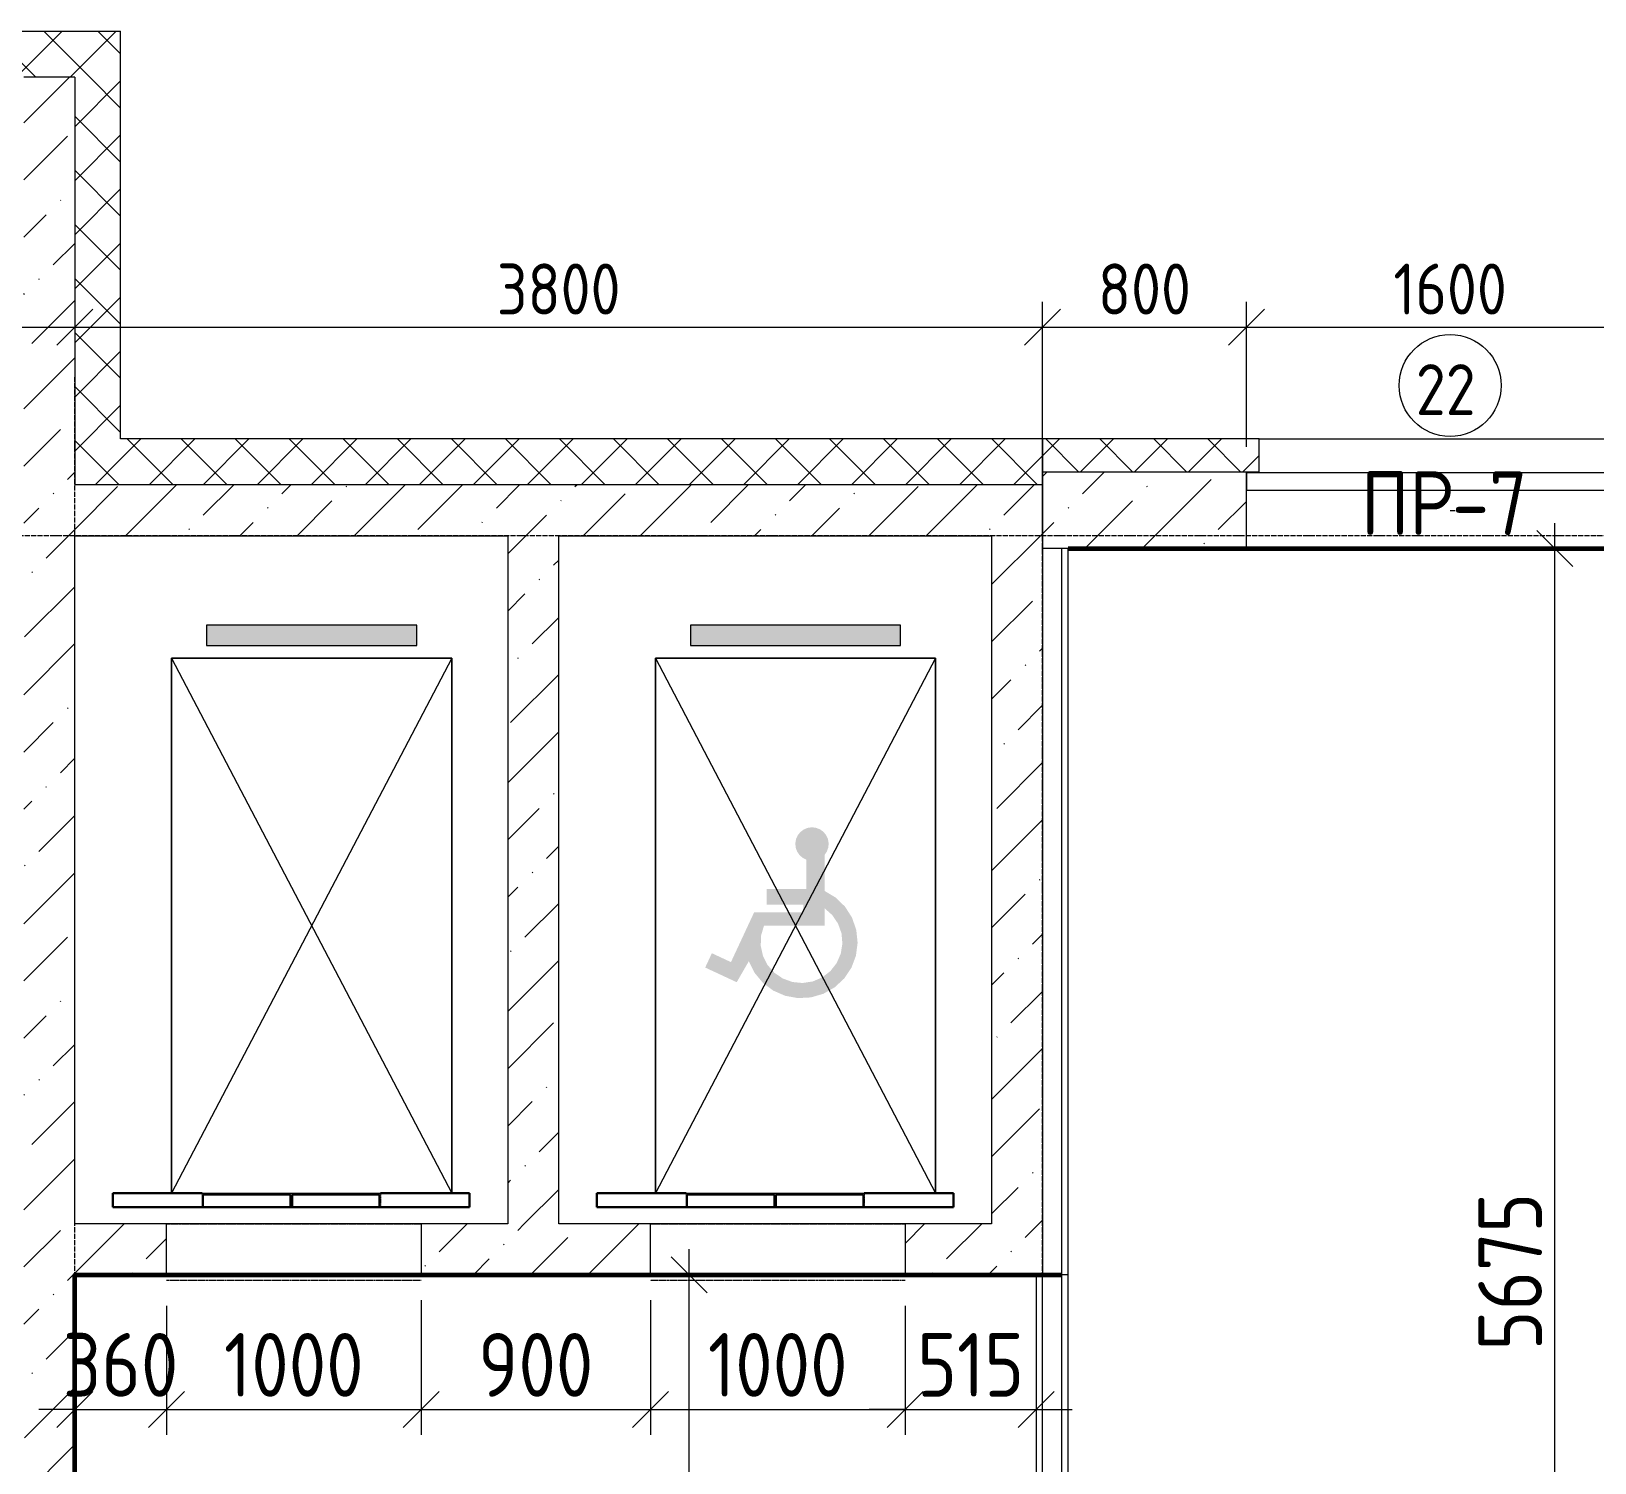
# Model space of a CAD drawing. Header units: millimetres. Extents: x -56773 to 221258, y -262288 to 26541.
# Drawn here: x 45639 to 51777, y -92181 to -86564 of the extents above; entities that cross this region are included whole.
import ezdxf

# ---------------------------------------------------------------- set-up
doc = ezdxf.new("R2010")
doc.units = ezdxf.units.MM
for name, pattern in [('ADSK_Линия сетки', [25, 20, -2.5, 0, -2.5]), ('ADSK_Невидимые', [5, 3, -2]), ('ADSK_Штриховая_ш2 п1_5', [4.5, 3, -1.5])]:
    doc.linetypes.add(name, pattern=pattern)
for name, color, linetype, lineweight in [('3.1 Штукатурка внешн стен для инвесторов', 5, 'Continuous', 60), ('_ Окна', 7, 'Continuous', 18), ('Двери', 7, 'Continuous', 9), ('Марки', 7, 'Continuous', 20), ('Марки окон', 7, 'Continuous', 20), ('Обобщенные модели', 7, 'ADSK_Невидимые', 18), ('Оборудование', 7, 'Continuous', 18), ('Окна', 7, 'Continuous', 9), ('Оси', 7, 'Continuous', 9), ('Перекрытие', 7, 'Continuous', 18), ('Размеры', 7, 'Continuous', 9), ('Стены внутренние', 7, 'Continuous', 18), ('Стены наружные', 7, 'Continuous', 18), ('Стены штриховка', 7, 'Continuous', 9), ('Узлы', 7, 'Continuous', 18)]:
    doc.layers.add(name, color=color, linetype=linetype, lineweight=lineweight)
doc.styles.add('GOST Common_2', font='', dxfattribs={"width": 0.9, "height": 250})
doc.styles.add('GOST Common_3', font='', dxfattribs={"width": 0.9, "height": 200})
doc.styles.get('GOST Common_2').set_extended_font_data('GOST Common')
doc.styles.get('GOST Common_3').set_extended_font_data('GOST Common')
doc.dimstyles.new('ADSK_Основной_2_0_1', dxfattribs={"dimscale": 304.8, "dimtxt": 201.142999, "dimasz": 0.463911, "dimexe": 0.328084, "dimexo": 0.328084, "dimgap": 0.164042, "dimtad": 1, "dimdec": 3, "dimrnd": 0.001, "dimdsep": 46, "dimtxsty": 'GOST Common_3', "dimblk1": 'OBLIQUE', "dimblk2": 'OBLIQUE', "dimsah": 1, "dimcen": 0.09, "dimdle": 0.328084, "dimazin": 2, "dimtfac": 1, "dimtdec": 4, "dimtix": 1, "dimtmove": 1, "dimatfit": 3, "dimfxl": 1, "dimtvp": 1, "dimtolj": 1, "dimtzin": 0, "dimlwd": 20, "dimlwe": 20, "dimarcsym": 2})
doc.dimstyles.new('ADSK_Основной_2_0_3', dxfattribs={"dimscale": 304.8, "dimtxt": 201.142999, "dimasz": 0.463911, "dimexe": 0.328084, "dimexo": 0.328084, "dimgap": 0.164042, "dimtad": 1, "dimdec": 3, "dimrnd": 0.001, "dimdsep": 46, "dimtxsty": 'GOST Common_2', "dimblk1": 'OBLIQUE', "dimblk2": 'OBLIQUE', "dimsah": 1, "dimcen": 0.09, "dimdle": 0.328084, "dimazin": 2, "dimtfac": 1, "dimtdec": 4, "dimtix": 1, "dimtmove": 0, "dimatfit": 3, "dimfxl": 1, "dimtvp": 1, "dimtolj": 1, "dimtzin": 0, "dimlwd": 20, "dimlwe": 20, "dimarcsym": 2})
pattern_1 = [(45, (9.36, -97949.04), (84.18955, 308.69595), [396.875, -79.375, 3.353, -76.022])]
pattern_2 = [(45, (9.36, -97949.04), (-106.066, 106.066), []), (135, (9.36, -97949.04), (-106.066, -106.066), [])]

# ---------------------------------------------------------------- blocks, each defined once
blk = doc.blocks.new('AS-Shakhta_lifta-GOST_5746-2003 - Лифт_3_2700х1700 проем 1000-730833-Кладочный план 2-го этаж')
at = {"layer": 'Оборудование'}
h = blk.add_hatch(color=256, dxfattribs=at)
h.paths.add_polyline_path([(-9.5, 464.1), (-60.4, 461.4), (-109.3, 447.2), (-153.5, 422), (-190.9, 387.4), (-219.3, 345.2), (-237.2, 297.5), (-243.7, 247), (-238.5, 196.4), (-221.7, 148.3), (-194.4, 105.3), (-157.9, 69.8), (-114.3, 43.6), (-114.3, -98), (-123.4, -111.8), (-128.8, -127.6), (-130, -144.1), (-127, -160.5), (-120, -175.5), (-109.5, -188.4), (-96, -198.1), (-80.6, -204.2), (-64.1, -206.2), (-47.6, -203.9), (-32.3, -197.6), (-19, -187.7), (-8.6, -174.7), (-1.8, -159.5), (0.9, -143.1), (-0.6, -126.6), (-6.2, -110.9), (-15.5, -97.2), (-28, -86.3), (-42.9, -78.8), (-42.9, 35.4), (113.5, 35.4), (113.5, 97.4), (-31, 97.4), (-31, 128.1), (162.8, 128.1), (253.6, 322.9), (328.5, 288), (354.7, 344.2), (231, 401.8), (183.6, 319.7), (160.7, 365.2), (128, 404.3), (87.2, 434.8), (40.6, 455.1)])
h.paths.add_polyline_path([(-27.9, 404.9), (12.2, 401), (50, 387.2), (83.3, 364.5), (109.8, 334.2), (128, 298.2), (136.6, 258.9), (135.3, 218.6), (123.9, 180), (-114.3, 180), (-114.3, 111.7), (-144.4, 138.5), (-166.9, 171.9), (-180.4, 209.8), (-184, 249.9), (-177.6, 289.7), (-161.5, 326.6), (-136.7, 358.3), (-104.7, 382.9), (-67.7, 398.8)])
at = {"layer": 'Узлы'}
blk.add_hatch(color=256, dxfattribs=at).paths.add_polyline_path([(412.5, -920), (-412.5, -920), (-412.5, -1000), (412.5, -1000)])
at = {"layer": 'Обобщенные модели', "linetype": 'Continuous', "lineweight": 30}
for p, q in [((780, 1285), (-620, 1285)), ((-620, 1230), (-620, 1285)), ((-270, 1230), (-620, 1230)), ((-267, 1235), (-267, 1285)), ((-267, 1285), (77, 1285)), ((77, 1235), (-267, 1235)), ((77, 1285), (77, 1235)), ((83, 1235), (83, 1285)), ((83, 1285), (427, 1285)), ((427, 1235), (83, 1235)), ((427, 1285), (427, 1235)), ((430, 1230), (780, 1230)), ((780, 1230), (780, 1285))]:
    blk.add_line(p, q, dxfattribs=at)
at = {"layer": 'Обобщенные модели'}
for p, q in [((-270, 1235), (-270, 1285)), ((430, 1235), (430, 1285))]:
    blk.add_line(p, q, dxfattribs=at)
at = {"layer": 'Оборудование'}
for p, q in [((-550, -870), (-550, 1230)), ((550, -870), (-550, 1230)), ((-550, -870), (550, 1230)), ((550, 1230), (-550, 1230)), ((-550, 1230), (-550, -870)), ((550, 1230), (550, -870)), ((550, -870), (550, 1230)), ((550, -870), (-550, -870)), ((-550, -870), (550, -870))]:
    blk.add_line(p, q, dxfattribs=at)
at = {"layer": 'Узлы'}
for p, q in [((412.5, -920), (-412.5, -920)), ((-412.5, -920), (-412.5, -1000)), ((412.5, -1000), (412.5, -920)), ((-412.5, -1000), (412.5, -1000))]:
    blk.add_line(p, q, dxfattribs=at)
blk = doc.blocks.new('ADSK_Дверь_Проем - ADSK_Дверь_Проем-730830-Кладочный план 2-го этаж')
at = {"layer": 'Двери', "linetype": 'ADSK_Штриховая_ш2 п1_5'}
for p, q in [((-500, 100), (500, 100)), ((-500, -100), (500, -100))]:
    blk.add_line(p, q, dxfattribs=at)
blk = doc.blocks.new('AS-Shakhta_lifta-GOST_5746-2003 - Лифт_3_2700х1700 проем 1001-793162-Кладочный план 2-го этаж')
at = {"layer": 'Узлы'}
blk.add_hatch(color=256, dxfattribs=at).paths.add_polyline_path([(412.5, -920), (-412.5, -920), (-412.5, -1000), (412.5, -1000)])
at = {"layer": 'Обобщенные модели', "linetype": 'Continuous', "lineweight": 30}
for p, q in [((780, 1285), (-620, 1285)), ((-620, 1230), (-620, 1285)), ((-270, 1230), (-620, 1230)), ((-267, 1235), (-267, 1285)), ((-267, 1285), (77, 1285)), ((77, 1235), (-267, 1235)), ((77, 1285), (77, 1235)), ((83, 1235), (83, 1285)), ((83, 1285), (427, 1285)), ((427, 1235), (83, 1235)), ((427, 1285), (427, 1235)), ((430, 1230), (780, 1230)), ((780, 1230), (780, 1285))]:
    blk.add_line(p, q, dxfattribs=at)
at = {"layer": 'Обобщенные модели'}
for p, q in [((-270, 1235), (-270, 1285)), ((430, 1235), (430, 1285))]:
    blk.add_line(p, q, dxfattribs=at)
at = {"layer": 'Оборудование'}
for p, q in [((-550, -870), (-550, 1230)), ((550, -870), (-550, 1230)), ((-550, -870), (550, 1230)), ((550, 1230), (-550, 1230)), ((-550, 1230), (-550, -870)), ((550, 1230), (550, -870)), ((550, -870), (550, 1230)), ((550, -870), (-550, -870)), ((-550, -870), (550, -870))]:
    blk.add_line(p, q, dxfattribs=at)
at = {"layer": 'Узлы'}
for p, q in [((412.5, -920), (-412.5, -920)), ((-412.5, -920), (-412.5, -1000)), ((412.5, -1000), (412.5, -920)), ((-412.5, -1000), (412.5, -1000))]:
    blk.add_line(p, q, dxfattribs=at)
blk = doc.blocks.new('ОКНО L03 _2СТ_RS - ОК-5_1600х2000h-3556615-Кладочный план 2-го этаж')
at = {"layer": '_ Окна'}
for p, q in [((-838.1, 149), (761.9, 149)), ((-838.1, 149), (-838.1, 79)), ((-838.1, 149), (-833.1, 149)), ((-818.1, 149), (-38.1, 149)), ((-38.1, 149), (741.9, 149)), ((761.9, 149), (756.9, 149)), ((761.9, 149), (761.9, 79)), ((-838.1, 79), (761.9, 79)), ((-838.1, 79), (-803.1, 79)), ((-818.1, 79), (-38.1, 79)), ((-38.1, 79), (741.9, 79)), ((761.9, 79), (726.9, 79))]:
    blk.add_line(p, q, dxfattribs=at)
at = {"layer": 'Окна'}
blk.add_line((-888.1, -150), (811.9, -150), dxfattribs=at)
blk = doc.blocks.new('ADSK_Дверь_Проем - ADSK_Дверь_Проем-2503678-Кладочный план 2-го этаж')
at = {"layer": 'Двери', "linetype": 'ADSK_Штриховая_ш2 п1_5'}
for p, q in [((-500, 11), (500, 11)), ((-500, -11), (500, -11))]:
    blk.add_line(p, q, dxfattribs=at)
blk = doc.blocks.new('_Oblique')
at = {"color": 0, "linetype": 'ByBlock', "lineweight": -2}
blk.add_line((-0.5, -0.5), (0.5, 0.5), dxfattribs=at)
blk = doc.blocks.new('*D4591')
at = {"layer": 'Defpoints', "color": 0, "lineweight": 25, "transparency": 16777216}
for p in [(42009.4, -87625.6), (45809.4, -87625.6), (45809.4, -87725.6)]:
    blk.add_point(p, dxfattribs=at)
at = {"layer": 'Размеры', "color": 0, "lineweight": 20, "transparency": 16777216}
for p, q in [((41909.4, -87725.6), (45909.4, -87725.6)), ((42009.4, -87725.6), (42009.4, -87825.6)), ((45809.4, -87725.6), (45809.4, -87825.6))]:
    blk.add_line(p, q, dxfattribs=at)
at = {"layer": 'Размеры', "color": 0, "lineweight": 20, "transparency": 16777216, "xscale": 141.4, "yscale": 141.4, "zscale": 141.4, "rotation": 180}
blk.add_blockref('_Oblique', (42009.4, -87725.6), dxfattribs=at)
at = {"layer": 'Размеры', "color": 0, "lineweight": 20, "transparency": 16777216, "xscale": 141.4, "yscale": 141.4, "zscale": 141.4}
blk.add_blockref('_Oblique', (45809.4, -87725.6), dxfattribs=at)
at = {"layer": 'Размеры', "color": 0, "lineweight": 9, "transparency": 16777216, "insert": (43909.4, -87575.6), "char_height": 200, "width": 605.475, "attachment_point": 5, "style": 'GOST Common_3'}
blk.add_mtext('\\A1;3800', dxfattribs=at)
blk = doc.blocks.new('*D4592')
at = {"layer": 'Defpoints', "color": 0, "lineweight": 25, "transparency": 16777216}
for p in [(45809.4, -87625.6), (49609.4, -87725.6), (49609.4, -88344.1)]:
    blk.add_point(p, dxfattribs=at)
at = {"layer": 'Размеры', "color": 0, "lineweight": 20, "transparency": 16777216}
for p, q in [((49609.4, -88244.1), (49609.4, -87625.6)), ((45709.4, -87725.6), (49709.4, -87725.6)), ((45809.4, -87725.6), (45809.4, -87825.6))]:
    blk.add_line(p, q, dxfattribs=at)
at = {"layer": 'Размеры', "color": 0, "lineweight": 20, "transparency": 16777216, "xscale": 141.4, "yscale": 141.4, "zscale": 141.4, "rotation": 180}
blk.add_blockref('_Oblique', (45809.4, -87725.6), dxfattribs=at)
at = {"layer": 'Размеры', "color": 0, "lineweight": 20, "transparency": 16777216, "xscale": 141.4, "yscale": 141.4, "zscale": 141.4}
blk.add_blockref('_Oblique', (49609.4, -87725.6), dxfattribs=at)
at = {"layer": 'Размеры', "color": 0, "lineweight": 9, "transparency": 16777216, "insert": (47709.4, -87575.6), "char_height": 200, "width": 605.475, "attachment_point": 5, "style": 'GOST Common_3'}
blk.add_mtext('\\A1;3800', dxfattribs=at)
blk = doc.blocks.new('*D4593')
at = {"layer": 'Defpoints', "color": 0, "lineweight": 25, "transparency": 16777216}
for p in [(50409.4, -87725.6), (50409.4, -88295.1), (49609.4, -88344.1)]:
    blk.add_point(p, dxfattribs=at)
at = {"layer": 'Размеры', "color": 0, "lineweight": 20, "transparency": 16777216}
for p, q in [((49609.4, -88244.1), (49609.4, -87625.6)), ((50409.4, -88195.1), (50409.4, -87625.6)), ((49509.4, -87725.6), (50509.4, -87725.6))]:
    blk.add_line(p, q, dxfattribs=at)
at = {"layer": 'Размеры', "color": 0, "lineweight": 20, "transparency": 16777216, "xscale": 141.4, "yscale": 141.4, "zscale": 141.4, "rotation": 180}
blk.add_blockref('_Oblique', (49609.4, -87725.6), dxfattribs=at)
at = {"layer": 'Размеры', "color": 0, "lineweight": 20, "transparency": 16777216, "xscale": 141.4, "yscale": 141.4, "zscale": 141.4}
blk.add_blockref('_Oblique', (50409.4, -87725.6), dxfattribs=at)
at = {"layer": 'Размеры', "color": 0, "lineweight": 9, "transparency": 16777216, "insert": (50009.4, -87575.6), "char_height": 200, "width": 454.106, "attachment_point": 5, "style": 'GOST Common_3'}
blk.add_mtext('\\A1;800', dxfattribs=at)
blk = doc.blocks.new('*D4594')
at = {"layer": 'Defpoints', "color": 0, "lineweight": 25, "transparency": 16777216}
for p in [(52009.4, -87725.6), (50409.4, -88295.1), (52009.4, -88295.1)]:
    blk.add_point(p, dxfattribs=at)
at = {"layer": 'Размеры', "color": 0, "lineweight": 20, "transparency": 16777216}
for p, q in [((50409.4, -88195.1), (50409.4, -87625.6)), ((52009.4, -88195.1), (52009.4, -87625.6)), ((50309.4, -87725.6), (52109.4, -87725.6))]:
    blk.add_line(p, q, dxfattribs=at)
at = {"layer": 'Размеры', "color": 0, "lineweight": 20, "transparency": 16777216, "xscale": 141.4, "yscale": 141.4, "zscale": 141.4, "rotation": 180}
blk.add_blockref('_Oblique', (50409.4, -87725.6), dxfattribs=at)
at = {"layer": 'Размеры', "color": 0, "lineweight": 20, "transparency": 16777216, "xscale": 141.4, "yscale": 141.4, "zscale": 141.4}
blk.add_blockref('_Oblique', (52009.4, -87725.6), dxfattribs=at)
at = {"layer": 'Размеры', "color": 0, "lineweight": 9, "transparency": 16777216, "insert": (51209.4, -87575.6), "char_height": 200, "width": 560.473, "attachment_point": 5, "style": 'GOST Common_3'}
blk.add_mtext('\\A1;1600', dxfattribs=at)
blk = doc.blocks.new('*D5019')
at = {"layer": 'Defpoints', "color": 0, "lineweight": 25, "transparency": 16777216}
for p in [(46169.4, -91466.1), (45809.4, -91872.5), (46169.4, -91972.5)]:
    blk.add_point(p, dxfattribs=at)
at = {"layer": 'Размеры', "color": 0, "lineweight": 20, "transparency": 16777216}
for p, q in [((46169.4, -91566.1), (46169.4, -92072.5)), ((45809.4, -91972.5), (45668, -91972.5)), ((45809.4, -91972.5), (45809.4, -92072.5)), ((45809.4, -91972.5), (46169.4, -91972.5)), ((46169.4, -91972.5), (46310.8, -91972.5))]:
    blk.add_line(p, q, dxfattribs=at)
at = {"layer": 'Размеры', "color": 0, "lineweight": 20, "transparency": 16777216, "xscale": 141.4, "yscale": 141.4, "zscale": 141.4}
blk.add_blockref('_Oblique', (45809.4, -91972.5), dxfattribs=at)
at = {"layer": 'Размеры', "color": 0, "lineweight": 20, "transparency": 16777216, "xscale": 141.4, "yscale": 141.4, "zscale": 141.4, "rotation": 180}
blk.add_blockref('_Oblique', (46169.4, -91972.5), dxfattribs=at)
at = {"layer": 'Размеры', "color": 0, "lineweight": 9, "transparency": 16777216, "insert": (45989.4, -91797.5), "char_height": 250, "width": 454.106, "attachment_point": 5, "style": 'GOST Common_2'}
blk.add_mtext('\\A1;360', dxfattribs=at)
blk = doc.blocks.new('*D5020')
at = {"layer": 'Defpoints', "color": 0, "lineweight": 25, "transparency": 16777216}
for p in [(47169.4, -91444.1), (46169.4, -91466.1), (47169.4, -91972.5)]:
    blk.add_point(p, dxfattribs=at)
at = {"layer": 'Размеры', "color": 0, "lineweight": 20, "transparency": 16777216}
for p, q in [((46169.4, -91566.1), (46169.4, -92072.5)), ((47169.4, -91544.1), (47169.4, -92072.5)), ((46069.4, -91972.5), (47269.4, -91972.5))]:
    blk.add_line(p, q, dxfattribs=at)
at = {"layer": 'Размеры', "color": 0, "lineweight": 20, "transparency": 16777216, "xscale": 141.4, "yscale": 141.4, "zscale": 141.4, "rotation": 180}
blk.add_blockref('_Oblique', (46169.4, -91972.5), dxfattribs=at)
at = {"layer": 'Размеры', "color": 0, "lineweight": 20, "transparency": 16777216, "xscale": 141.4, "yscale": 141.4, "zscale": 141.4}
blk.add_blockref('_Oblique', (47169.4, -91972.5), dxfattribs=at)
at = {"layer": 'Размеры', "color": 0, "lineweight": 9, "transparency": 16777216, "insert": (46669.4, -91797.5), "char_height": 250, "width": 560.473, "attachment_point": 5, "style": 'GOST Common_2'}
blk.add_mtext('\\A1;1000', dxfattribs=at)
blk = doc.blocks.new('*D5021')
at = {"layer": 'Defpoints', "color": 0, "lineweight": 25, "transparency": 16777216}
for p in [(47169.4, -91444.1), (48069.4, -91444.1), (48069.4, -91972.5)]:
    blk.add_point(p, dxfattribs=at)
at = {"layer": 'Размеры', "color": 0, "lineweight": 20, "transparency": 16777216}
for p, q in [((47169.4, -91544.1), (47169.4, -92072.5)), ((48069.4, -91544.1), (48069.4, -92072.5)), ((47069.4, -91972.5), (48169.4, -91972.5))]:
    blk.add_line(p, q, dxfattribs=at)
at = {"layer": 'Размеры', "color": 0, "lineweight": 20, "transparency": 16777216, "xscale": 141.4, "yscale": 141.4, "zscale": 141.4, "rotation": 180}
blk.add_blockref('_Oblique', (47169.4, -91972.5), dxfattribs=at)
at = {"layer": 'Размеры', "color": 0, "lineweight": 20, "transparency": 16777216, "xscale": 141.4, "yscale": 141.4, "zscale": 141.4}
blk.add_blockref('_Oblique', (48069.4, -91972.5), dxfattribs=at)
at = {"layer": 'Размеры', "color": 0, "lineweight": 9, "transparency": 16777216, "insert": (47619.4, -91797.5), "char_height": 250, "width": 454.106, "attachment_point": 5, "style": 'GOST Common_2'}
blk.add_mtext('\\A1;900', dxfattribs=at)
blk = doc.blocks.new('*D5022')
at = {"layer": 'Defpoints', "color": 0, "lineweight": 25, "transparency": 16777216}
for p in [(48069.4, -91444.1), (49069.4, -91466.1), (49069.4, -91972.5)]:
    blk.add_point(p, dxfattribs=at)
at = {"layer": 'Размеры', "color": 0, "lineweight": 20, "transparency": 16777216}
for p, q in [((48069.4, -91544.1), (48069.4, -92072.5)), ((49069.4, -91566.1), (49069.4, -92072.5)), ((47969.4, -91972.5), (49169.4, -91972.5))]:
    blk.add_line(p, q, dxfattribs=at)
at = {"layer": 'Размеры', "color": 0, "lineweight": 20, "transparency": 16777216, "xscale": 141.4, "yscale": 141.4, "zscale": 141.4, "rotation": 180}
blk.add_blockref('_Oblique', (48069.4, -91972.5), dxfattribs=at)
at = {"layer": 'Размеры', "color": 0, "lineweight": 20, "transparency": 16777216, "xscale": 141.4, "yscale": 141.4, "zscale": 141.4}
blk.add_blockref('_Oblique', (49069.4, -91972.5), dxfattribs=at)
at = {"layer": 'Размеры', "color": 0, "lineweight": 9, "transparency": 16777216, "insert": (48569.4, -91797.5), "char_height": 250, "width": 560.473, "attachment_point": 5, "style": 'GOST Common_2'}
blk.add_mtext('\\A1;1000', dxfattribs=at)
blk = doc.blocks.new('*D5023')
at = {"layer": 'Defpoints', "color": 0, "lineweight": 25, "transparency": 16777216}
for p in [(49069.4, -91466.1), (49584.4, -91872.5), (49584.4, -91972.5)]:
    blk.add_point(p, dxfattribs=at)
at = {"layer": 'Размеры', "color": 0, "lineweight": 20, "transparency": 16777216}
for p, q in [((49069.4, -91566.1), (49069.4, -92072.5)), ((49069.4, -91972.5), (48928, -91972.5)), ((49069.4, -91972.5), (49584.4, -91972.5)), ((49584.4, -91972.5), (49584.4, -92072.5)), ((49584.4, -91972.5), (49725.8, -91972.5))]:
    blk.add_line(p, q, dxfattribs=at)
at = {"layer": 'Размеры', "color": 0, "lineweight": 20, "transparency": 16777216, "xscale": 141.4, "yscale": 141.4, "zscale": 141.4}
blk.add_blockref('_Oblique', (49069.4, -91972.5), dxfattribs=at)
at = {"layer": 'Размеры', "color": 0, "lineweight": 20, "transparency": 16777216, "xscale": 141.4, "yscale": 141.4, "zscale": 141.4, "rotation": 180}
blk.add_blockref('_Oblique', (49584.4, -91972.5), dxfattribs=at)
at = {"layer": 'Размеры', "color": 0, "lineweight": 9, "transparency": 16777216, "insert": (49326.9, -91797.5), "char_height": 250, "width": 409.104, "attachment_point": 5, "style": 'GOST Common_2'}
blk.add_mtext('\\A1;515', dxfattribs=at)
blk = doc.blocks.new('*D5025')
at = {"layer": 'Defpoints', "color": 0, "lineweight": 25, "transparency": 16777216}
for p in [(48121.7, -91444.1), (48221.7, -91444.1), (48584.4, -93944.1)]:
    blk.add_point(p, dxfattribs=at)
at = {"layer": 'Размеры', "color": 0, "lineweight": 20, "transparency": 16777216}
for p, q in [((48221.7, -94044.1), (48221.7, -91344.1)), ((48221.7, -91444.1), (48321.7, -91444.1)), ((48484.4, -93944.1), (48121.7, -93944.1))]:
    blk.add_line(p, q, dxfattribs=at)
at = {"layer": 'Размеры', "color": 0, "lineweight": 20, "transparency": 16777216, "xscale": 141.4, "yscale": 141.4, "zscale": 141.4}
for p, rotation in [((48221.7, -91444.1), 90), ((48221.7, -93944.1), 270)]:
    blk.add_blockref('_Oblique', p, dxfattribs=dict(at, rotation=rotation))
at = {"layer": 'Размеры', "color": 0, "lineweight": 9, "transparency": 16777216, "insert": (48046.7, -92694.1), "char_height": 250, "width": 605.475, "attachment_point": 5, "rotation": 90, "style": 'GOST Common_2'}
blk.add_mtext('\\A1;2500', dxfattribs=at)
blk = doc.blocks.new('*D5031')
at = {"layer": 'Defpoints', "color": 0, "lineweight": 25, "transparency": 16777216}
for p in [(51520, -88594.1), (51620, -88594.1), (51184.4, -94269.1)]:
    blk.add_point(p, dxfattribs=at)
at = {"layer": 'Размеры', "color": 0, "lineweight": 20, "transparency": 16777216}
for p, q in [((51620, -94369.1), (51620, -88494.1)), ((51620, -88594.1), (51720, -88594.1)), ((51284.4, -94269.1), (51720, -94269.1))]:
    blk.add_line(p, q, dxfattribs=at)
at = {"layer": 'Размеры', "color": 0, "lineweight": 20, "transparency": 16777216, "xscale": 141.4, "yscale": 141.4, "zscale": 141.4}
for p, rotation in [((51620, -88594.1), 90), ((51620, -94269.1), 270)]:
    blk.add_blockref('_Oblique', p, dxfattribs=dict(at, rotation=rotation))
at = {"layer": 'Размеры', "color": 0, "lineweight": 9, "transparency": 16777216, "insert": (51445, -91431.6), "char_height": 250, "width": 605.475, "attachment_point": 5, "rotation": 90, "style": 'GOST Common_2'}
blk.add_mtext('\\A1;5675', dxfattribs=at)
blk = doc.blocks.new('М_окна1 - Маркировка типоразмера-1510237-Кладочный план 2-го этаж')
at = {"layer": 'Марки окон'}
blk.add_circle((0, 0), 2, dxfattribs=at)
blk = doc.blocks.new('ADSK_Марка_Отверстие - Экземпляр_Только Марка-157312-Кладочный план 2-го этаж')
at = {"layer": 'Марки'}
blk.add_line((0, 0), (0.2, 0), dxfattribs=at)

msp = doc.modelspace()

# ---------------------------------------------------------------- hatches: boundary and pattern name
at = {"layer": 'Стены внутренние', "lineweight": 9}
h = msp.add_hatch(dxfattribs=at)
h.set_pattern_fill('FP_2', color=256, style=0, pattern_type=2)
h.set_pattern_definition(pattern_1)
h.paths.add_polyline_path([(58734.3615, -88594.0666), (59209.3615, -88594.0666), (59209.3615, -88295.0666), (58009.3615, -88295.0666), (58009.3615, -88594.0666)])
h.paths.add_polyline_path([(52009.3615, -88594.0666), (53209.3615, -88594.0666), (53209.3615, -88295.0666), (52009.3615, -88295.0666)])
h.paths.add_polyline_path([(61859.3615, -88594.0666), (61859.3615, -88294.0666), (60809.3615, -88295.0666), (60809.3615, -88594.0666), (61409.3615, -88594.0666), (61409.3615, -88344.0666), (61809.3615, -88344.0666), (61809.3615, -88594.0666)])
h.paths.add_polyline_path([(54809.3615, -88594.0666), (56409.3615, -88594.0666), (56409.3615, -88295.0666), (54809.3615, -88295.0666)])
h.paths.add_polyline_path([(49684.3615, -88594.0666), (50409.3615, -88594.0666), (50409.3615, -88295.0666), (49609.3615, -88294.0666), (49609.3615, -88594.0666)])
at = {"layer": 'Стены наружные', "lineweight": 9}
h = msp.add_hatch(dxfattribs=at)
h.set_pattern_fill('FP_4', color=256, style=0, pattern_type=2)
h.set_pattern_definition(pattern_2)
h.paths.add_polyline_path([(42209.3615, -86744.0666), (42420.3169, -86744.0666), (42420.3169, -86564.0666), (42009.3615, -86564.0666), (42009.3615, -86744.0666)])
h.paths.add_polyline_path([(45609.3615, -86744.0666), (45989.3615, -86744.0666), (45989.3615, -86564.0666), (45420.3169, -86564.0666), (45420.3169, -86744.0666)])
h = msp.add_hatch(dxfattribs=at)
h.set_pattern_fill('FP_2', color=256, style=0, pattern_type=2)
h.set_pattern_definition(pattern_1)
h.paths.add_polyline_path([(45609.3615, -95344.0666), (45809.3615, -95344.0666), (45809.3615, -86744.0666), (45609.3615, -86744.0666), (45609.3615, -95144.0666)])
h = msp.add_hatch(dxfattribs=at)
h.set_pattern_fill('FP_4', color=256, style=0, pattern_type=2)
h.set_pattern_definition(pattern_2)
h.paths.add_polyline_path([(45989.3615, -88344.0666), (45989.3615, -86744.0666), (45809.3615, -86744.0666), (45809.3615, -88344.0666)])
h = msp.add_hatch(dxfattribs=at)
h.set_pattern_fill('FP_4', color=256, style=0, pattern_type=2)
h.set_pattern_definition(pattern_2)
h.paths.add_polyline_path([(45989.3615, -88344.0666), (49609.3615, -88344.0666), (49609.3615, -88164.0666), (45989.3615, -88164.0666)])
h = msp.add_hatch(dxfattribs=at)
h.set_pattern_fill('FP_4', color=256, style=0, pattern_type=2)
h.set_pattern_definition(pattern_2)
h.paths.add_polyline_path([(61809.3615, -88294.0666), (61809.3615, -88164.0666), (60759.3615, -88164.0666), (60759.3615, -88294.0666)])
h.paths.add_polyline_path([(51959.3615, -88294.0666), (53259.3615, -88294.0666), (53259.3615, -88164.0666), (51959.3615, -88164.0666)])
h.paths.add_polyline_path([(56326.6505, -88294.0666), (56459.3615, -88294.0666), (56459.3615, -88164.0666), (54759.3615, -88164.0666), (54759.3615, -88294.0666)])
h.paths.add_polyline_path([(59222.263, -88294.0666), (59259.3615, -88294.0666), (59259.3615, -88164.0666), (57959.3615, -88164.0666), (57959.3615, -88294.0666)])
h.paths.add_polyline_path([(50459.3615, -88294.0666), (50459.3615, -88164.0666), (49609.3615, -88164.0666), (49609.3615, -88294.0666)])
h = msp.add_hatch(dxfattribs=at)
h.set_pattern_fill('FP_2', color=256, style=0, pattern_type=2)
h.set_pattern_definition(pattern_1)
h.paths.add_polyline_path([(47709.3615, -88544.0666), (49609.3615, -88544.0666), (49609.3615, -88344.0666), (45809.3615, -88344.0666), (45809.3615, -88544.0666), (47639.8127, -88544.0666)])
h = msp.add_hatch(dxfattribs=at)
h.set_pattern_fill('FP_2', color=256, style=0, pattern_type=2)
h.set_pattern_definition(pattern_1)
h.paths.add_polyline_path([(47709.3615, -91244.0666), (47709.3615, -88544.0666), (47509.3615, -88544.0666), (47509.3615, -91244.0666), (47639.8127, -91244.0666)])
h = msp.add_hatch(dxfattribs=at)
h.set_pattern_fill('FP_2', color=256, style=0, pattern_type=2)
h.set_pattern_definition(pattern_1)
h.paths.add_polyline_path([(49409.3615, -91244.0666), (49609.3615, -91244.0666), (49609.3615, -88544.0666), (49409.3615, -88544.0666), (49409.3615, -90009.0608)])
h = msp.add_hatch(dxfattribs=at)
h.set_pattern_fill('FP_2', color=256, style=0, pattern_type=2)
h.set_pattern_definition(pattern_1)
h.paths.add_polyline_path([(45809.3615, -91444.0666), (46169.3615, -91444.0666), (46169.3615, -91244.0666), (45809.3615, -91244.0666)])
h.paths.add_polyline_path([(49609.3615, -91444.0666), (49609.3615, -91244.0666), (49069.3615, -91244.0666), (49069.3615, -91444.0666), (49087.619, -91444.0666)])
h.paths.add_polyline_path([(47169.3615, -91444.0666), (48069.3615, -91444.0666), (48069.3615, -91244.0666), (47169.3615, -91244.0666)])

# ---------------------------------------------------------------- linework, layer by layer
at = {"layer": '3.1 Штукатурка внешн стен для инвесторов'}
for points in [[(49709.3615, -88594.0666), (61609.3615, -88594.0666), (61609.3615, -104893.9428), (61409.3615, -104893.9428)], [(42009.3615, -95344.0666), (45809.3615, -95344.0666), (45809.3615, -91444.0666), (49684.3615, -91444.0666)]]:
    msp.add_lwpolyline(points, dxfattribs=at)
at = {"layer": 'Оси', "linetype": 'ADSK_Линия сетки', "lineweight": 5}
for p, q in [((45809.3615, -108922.9178), (45809.3615, -87921.5904)), ((49609.3615, -108922.9178), (49609.3615, -87921.5904)), ((62525.08, -88544.0666), (-25230.7352, -88544.0666))]:
    msp.add_line(p, q, dxfattribs=at)
at = {"layer": 'Перекрытие'}
for p, q in [((47169.3615, -91244.0666), (46169.3615, -91244.0666)), ((49069.3615, -91244.0666), (48069.3615, -91244.0666))]:
    msp.add_line(p, q, dxfattribs=at)
at = {"layer": 'Стены внутренние', "lineweight": 5}
for p, q in [((49609.3615, -88294.0666), (49609.3615, -91444.0666)), ((50409.3615, -88594.0666), (50409.3615, -88295.0666)), ((50409.3615, -88295.0666), (50459.3615, -88295.0666)), ((50459.3615, -88295.0666), (50459.3615, -88294.0666)), ((49709.3615, -88594.0666), (50409.3615, -88594.0666)), ((49709.3615, -94269.0666), (49709.3615, -88594.0666)), ((52009.3615, -88594.0666), (50409.3615, -88594.0666)), ((49584.3615, -91444.0666), (49584.3615, -93944.0666)), ((49709.3615, -91444.0666), (49584.3615, -91444.0666))]:
    msp.add_line(p, q, dxfattribs=at)
at = {"layer": 'Стены наружные', "lineweight": 9}
for p, q in [((44709.3615, -86564.0666), (45989.3615, -86564.0666)), ((45989.3615, -88164.0666), (45989.3615, -86564.0666)), ((45809.3615, -86744.0666), (45609.3615, -86744.0666)), ((45809.3615, -86744.0666), (45609.3615, -86744.0666)), ((45809.3615, -86744.0666), (45809.3615, -88344.0666)), ((49609.3615, -88164.0666), (45989.3615, -88164.0666)), ((49609.3615, -88544.0666), (49609.3615, -88164.0666)), ((50459.3615, -88164.0666), (49609.3615, -88164.0666)), ((49609.3615, -88164.0666), (49609.3615, -88294.0666)), ((50459.3615, -88294.0666), (50459.3615, -88164.0666)), ((50459.3615, -88164.0666), (51959.3615, -88164.0666)), ((49609.3615, -88344.0666), (45809.3615, -88344.0666)), ((45809.3615, -91244.0666), (45809.3615, -88544.0666)), ((45809.3615, -88544.0666), (47509.3615, -88544.0666)), ((47509.3615, -88544.0666), (47509.3615, -91244.0666)), ((47709.3615, -91244.0666), (47709.3615, -88544.0666)), ((47709.3615, -88544.0666), (49409.3615, -88544.0666)), ((49409.3615, -88544.0666), (49409.3615, -91244.0666)), ((46169.3615, -91244.0666), (45809.3615, -91244.0666)), ((46169.3615, -91444.0666), (46169.3615, -91244.0666)), ((47509.3615, -91244.0666), (47169.3615, -91244.0666)), ((47169.3615, -91244.0666), (47169.3615, -91444.0666)), ((48069.3615, -91244.0666), (47709.3615, -91244.0666)), ((48069.3615, -91444.0666), (48069.3615, -91244.0666)), ((49409.3615, -91244.0666), (49069.3615, -91244.0666)), ((49069.3615, -91244.0666), (49069.3615, -91444.0666)), ((45809.3615, -95219.0666), (45809.3615, -91444.0666)), ((45809.3615, -91444.0666), (46169.3615, -91444.0666)), ((47169.3615, -91444.0666), (48069.3615, -91444.0666)), ((49069.3615, -91444.0666), (49584.3615, -91444.0666))]:
    msp.add_line(p, q, dxfattribs=at)
at = {"layer": 'Стены штриховка', "lineweight": 9}
for p, q in [((50459.3615, -88294.0666), (49609.3615, -88294.0666)), ((49709.3615, -88594.0666), (49609.3615, -88594.0666)), ((49684.3615, -94344.0666), (49684.3615, -88594.0666)), ((49609.3615, -93969.0666), (49609.3615, -91444.0666))]:
    msp.add_line(p, q, dxfattribs=at)

# ---------------------------------------------------------------- block references
at = {"layer": 'Двери'}
for p in [(46669.3615, -91344.0666), (48569.3615, -91344.0666)]:
    msp.add_blockref('ADSK_Дверь_Проем - ADSK_Дверь_Проем-730830-Кладочный план 2-го этаж', p, dxfattribs=at)
at = {"layer": 'Двери', "rotation": 180}
for p in [(46669.3615, -91455.0666), (48569.3615, -91455.0666)]:
    msp.add_blockref('ADSK_Дверь_Проем - ADSK_Дверь_Проем-2503678-Кладочный план 2-го этаж', p, dxfattribs=at)
at = {"layer": 'Марки', "xscale": 99.99999999999993, "yscale": 99.99999999999993, "zscale": 99.99999999999993}
msp.add_blockref('ADSK_Марка_Отверстие - Экземпляр_Только Марка-157312-Кладочный план 2-го этаж', (51209.3615, -88444.0666), dxfattribs=at)
at = {"layer": 'Марки окон', "xscale": 99.99999999999993, "yscale": 99.99999999999993, "zscale": 99.99999999999993}
msp.add_blockref('М_окна1 - Маркировка типоразмера-1510237-Кладочный план 2-го этаж', (51209.3615, -87954.0666), dxfattribs=at)
at = {"layer": 'Оборудование', "rotation": 180}
for name, p in [('AS-Shakhta_lifta-GOST_5746-2003 - Лифт_3_2700х1700 проем 1001-793162-Кладочный план 2-го этаж', (46739.3615, -89894.0666)), ('AS-Shakhta_lifta-GOST_5746-2003 - Лифт_3_2700х1700 проем 1000-730833-Кладочный план 2-го этаж', (48639.3615, -89894.0666))]:
    msp.add_blockref(name, p, dxfattribs=at)
at = {"layer": 'Окна'}
msp.add_blockref('ОКНО L03 _2СТ_RS - ОК-5_1600х2000h-3556615-Кладочный план 2-го этаж', (51247.4615, -88444.0666), dxfattribs=at)

# ---------------------------------------------------------------- texts
at = {"layer": 'Марки', "lineweight": 9, "char_height": 250, "attachment_point": 1, "style": 'GOST Common_2'}
for s, insert, width in [('ПР', (50859.4307, -88291.0854), 432.91125), ('-7', (51216.6182, -88291.0854), 389.620125)]:
    msp.add_mtext(s, dxfattribs=dict(at, insert=insert, width=width))
at = {"layer": 'Марки окон', "lineweight": 5, "insert": (51074.8041, -87870.2812), "char_height": 200, "width": 317.46825, "attachment_point": 1, "style": 'GOST Common_3'}
msp.add_mtext('22', dxfattribs=at)

# ---------------------------------------------------------------- dimensions: what is measured, and where the dimension line sits
at = {"layer": 'Размеры', "lineweight": 9}
for base, p1, p2, dimstyle, override, picture, middle in [((45809.3615, -87725.5648), (42009.3615, -87625.5799), (45809.3615, -87625.5799), 'ADSK_Основной_2_0_1', {"dimpost": '<>', "dimfxl": 3800}, '*D4591', (43909.3615, -87575.5648)), ((49609.3615, -87725.5648), (45809.3615, -87625.5799), (49609.3615, -88344.0666), 'ADSK_Основной_2_0_1', {"dimpost": '<>', "dimfxl": 3867.327634}, '*D4592', (47709.3615, -87575.5648)), ((50409.3615, -87725.5648), (49609.3615, -88344.0666), (50409.3615, -88295.0666), 'ADSK_Основной_2_0_1', {"dimpost": '<>', "dimfxl": 801.49922}, '*D4593', (50009.3615, -87575.5648)), ((52009.3615, -87725.5648), (50409.3615, -88295.0666), (52009.3615, -88295.0666), 'ADSK_Основной_2_0_1', {"dimpost": '<>', "dimfxl": 1600}, '*D4594', (51209.3615, -87575.5648)), ((47169.3615, -91972.4615), (46169.3615, -91466.0666), (47169.3615, -91444.0666), 'ADSK_Основной_2_0_3', {"dimpost": '<>', "dimfxl": 1000.241971}, '*D5020', (46669.3615, -91797.4615)), ((48069.3615, -91972.4615), (47169.3615, -91444.0666), (48069.3615, -91444.0666), 'ADSK_Основной_2_0_3', {"dimpost": '<>', "dimfxl": 900}, '*D5021', (47619.3615, -91797.4615)), ((49069.3615, -91972.4615), (48069.3615, -91444.0666), (49069.3615, -91466.0666), 'ADSK_Основной_2_0_3', {"dimpost": '<>', "dimfxl": 1000.241971}, '*D5022', (48569.3615, -91797.4615)), ((46169.3615, -91972.4615), (45809.3615, -91872.4766), (46169.3615, -91466.0666), 'ADSK_Основной_2_0_3', {"dimpost": '<>', "dimfxl": 542.926437}, '*D5019', (45989.3615, -91797.4615)), ((49584.3615, -91972.4615), (49069.3615, -91466.0666), (49584.3615, -91872.4766), 'ADSK_Основной_2_0_3', {"dimpost": '<>', "dimfxl": 656.044294}, '*D5023', (49326.8615, -91797.4615))]:
    dim = msp.add_linear_dim(base=base, p1=p1, p2=p2, dimstyle=dimstyle, override=override, dxfattribs=at)
    dim.commit()
    dim.dimension.update_dxf_attribs({"geometry": picture, "text_midpoint": middle})
for base, p1, p2, override, picture, middle in [((51619.9882, -88594.0666), (51184.3615, -94269.0666), (51520.0033, -88594.0666), {"dimpost": '<>', "dimfxl": 5684.91692}, '*D5031', (51444.9882, -91431.5666)), ((48221.6734, -91444.0666), (48584.3615, -93944.0666), (48121.6885, -91444.0666), {"dimpost": '<>', "dimfxl": 2542.45282}, '*D5025', (48046.6734, -92694.0666))]:
    dim = msp.add_linear_dim(base=base, p1=p1, p2=p2, angle=90, dimstyle='ADSK_Основной_2_0_3', override=override, dxfattribs=at)
    dim.commit()
    dim.dimension.update_dxf_attribs({"geometry": picture, "text_midpoint": middle})

doc.saveas('drawing.dxf')
